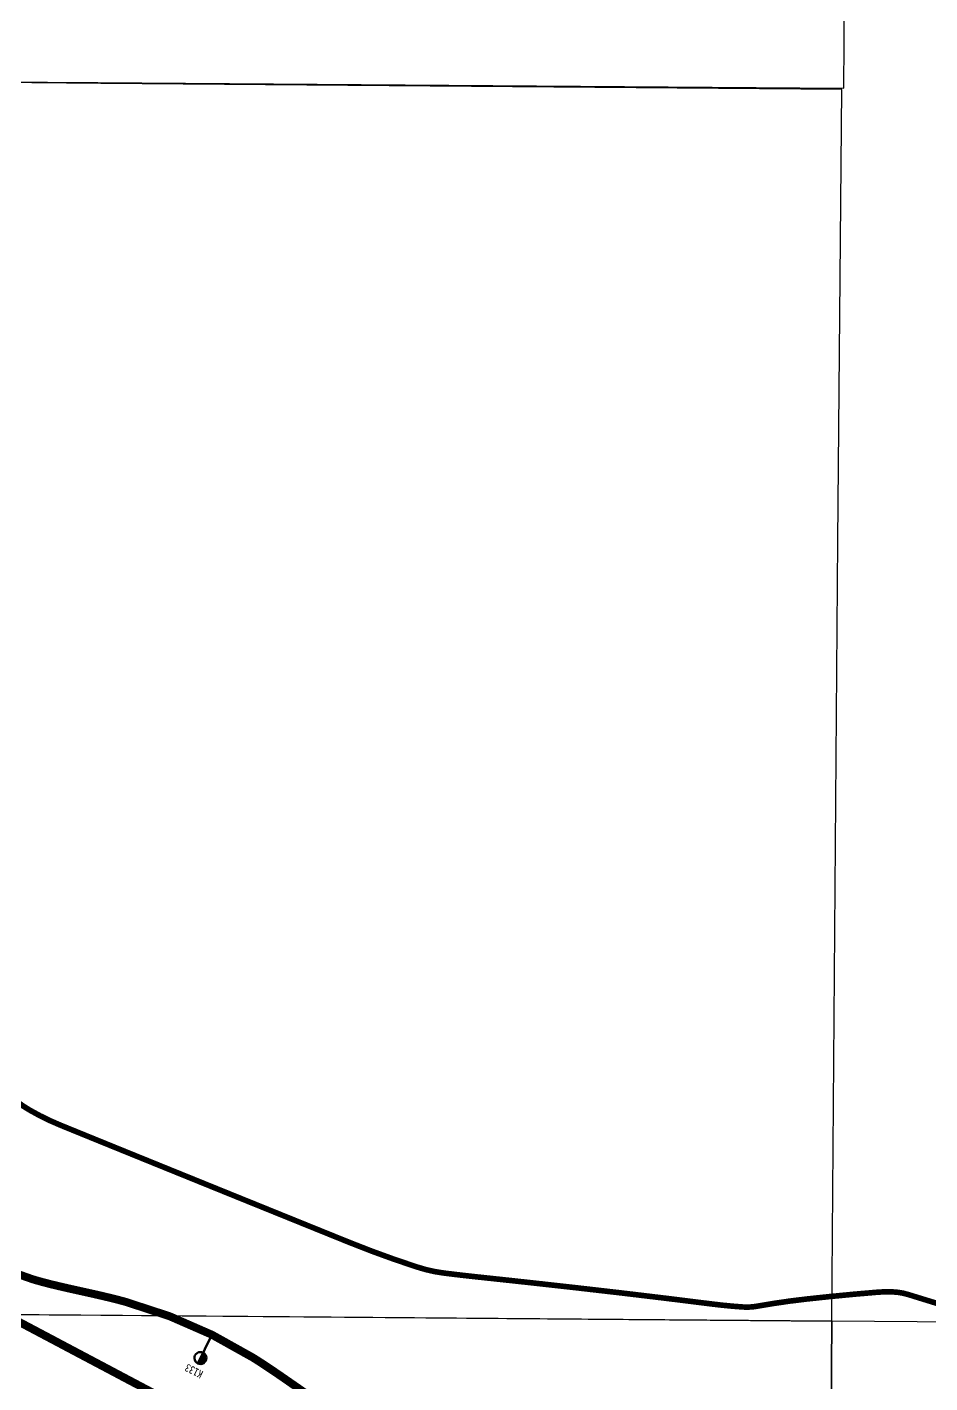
# Model space of a CAD drawing. Header units: millimetres. Extents: x 35376015 to 35425557, y 2978369 to 3016004.
# Drawn here: x 35397725 to 35401108, y 2987845 to 2992927 of the extents above; entities that cross this region are included whole.
import ezdxf
from ezdxf.enums import TextEntityAlignment as Align

# ---------------------------------------------------------------- set-up
doc = ezdxf.new("R2010")
doc.units = ezdxf.units.MM
doc.header["$XCLIPFRAME"] = 0
doc.linetypes.add('ACAD_ISO03W100', pattern=[30, 12, -18])
doc.layers.add('station', color=1, linetype='Continuous', lineweight=60)
doc.layers.add('zhix', color=5, linetype='Continuous', lineweight=30)
doc.styles.add('GTF_XW', font='SIMHEI.TTF', dxfattribs={"width": 0.85})
picture_1 = doc.add_image_def('image11.tif', size_in_pixel=(5984, 4927))
picture_2 = doc.add_image_def('image14.tif', size_in_pixel=(17363, 14226))
picture_3 = doc.add_image_def('image15.tif', size_in_pixel=(23931, 18862))
picture_4 = doc.add_image_def('image23.tif', size_in_pixel=(23438, 19012))

# ---------------------------------------------------------------- blocks, each defined once
blk = doc.blocks.new('公里标')
at = {"layer": 'station'}
h = blk.add_hatch(color=256, dxfattribs=at)
edge = h.paths.add_edge_path()
edge.add_arc((-5.168849154029917e-16, 13), 3, 89.99999999999999, 270)
edge.add_line((1.148068456708479e-16, 10), (1.836909530733566e-16, 16))
blk.add_line((0, 16), (0, 0), dxfattribs=at)
blk.add_lwpolyline([(1.836909530733566e-16, 16, 1), (1.148068456708479e-16, 10)], format="xyb", close=True, dxfattribs=at)
blk.add_lwpolyline([(1.836909530733566e-16, 16, -1), (1.148068456708479e-16, 10, -15.34090689394177)], format="xyb", dxfattribs=at)

msp = doc.modelspace()

# ---------------------------------------------------------------- linework, layer by layer
at = {"color": 7, "linetype": 'ACAD_ISO03W100', "lineweight": 30, "ltscale": 2, "const_width": 20, "flags": 128}
msp.add_lwpolyline([(35418866.23188419, 2978378.983100739, 0.004080390774962373), (35418596.80560994, 2978693.138592005, 0.004791158972414836), (35418362.63645521, 2978956.577644102, 0.0003543143396224617), (35418239.15833521, 2979092.643811226, 0.003996350825637037), (35418228.10610276, 2979104.611842001, 0.06792216720668592), (35418130.92730086, 2979183.442931853, 0.05122509009407319), (35417981.35870609, 2979254.503733034, 0.009161870442463131), (35417860.07802561, 2979295.078857094, 0.01707140915295505), (35417793.92314001, 2979313.415354951, 0.003190866783669734), (35417664.47608376, 2979343.706254333, -0.002778571129377124), (35417515.79295195, 2979378.369149003, -0.005390348508511269), (35417279.62852211, 2979437.510805678, 0.004922091774080632), (35417021.05884513, 2979502.520708736, 0.03766326368203753), (35416897.71776866, 2979522.574886249, -0.03127973789751583), (35416748.97497919, 2979544.81619385, -0.05325594544248923), (35416561.68233379, 2979606.338739559, -0.06044425330420561), (35416412.98882862, 2979696.388619166, -0.007587952049075873), (35416234.34221566, 2979840.986118291, 0.006847103826226052), (35416036.60601101, 2980001.520319861, 0.0002694841232497695), (35415709.94511141, 2980259.097167061, -0.0002839571429885947), (35415399.92287777, 2980503.56870688, -0.004910757436677794), (35414938.60201403, 2980875.186126807, 0.01242290099839131), (35414754.0321868, 2981019.348725984, 0.02283920785058208), (35414739.99865586, 2981028.797451615, 0.00154275051017558), (35414525.78405131, 2981158.319618985, 0.01064144412683838), (35414147.83666477, 2981374.444351047, 0.0411038015925386), (35414044.57201701, 2981420.066358992, 0.06901478735395306), (35413989.47676188, 2981431.007699836, 0.03057829919438446), (35413863.18277305, 2981430.640230271, 0.03115158032553353), (35413746.06450457, 2981415.765441774, 0.02352594824960919), (35413594.12206817, 2981379.281346871, 0.09893002272265368), (35413417.57796877, 2981287.388981423, -0.09833410361813323), (35413240.0938972, 2981194.740938697, -0.04073514951179148), (35413083.48446786, 2981162.401515414, -0.05725052501045713), (35412969.52171671, 2981161.508758481, -0.03270727793196476), (35412844.62369458, 2981183.197089074, -0.06828361646879477), (35412787.89073737, 2981205.442285902, -0.006478438074403096), (35412708.22453558, 2981251.373256624, -0.006309920406218688), (35412627.66362084, 2981300.607127408, -0.007109575991234364), (35412453.01518252, 2981413.88843892, 0.01611211822854788), (35412375.04679694, 2981462.489320033, 0.006030743815692963), (35412355.65837151, 2981473.414027786, -0.001887386070859928), (35412293.42165814, 2981507.805937909, -0.03105938240227661), (35412115.76502267, 2981621.856179755, 0.05856159453818595), (35412018.12451634, 2981677.220603646, 0.07455818074380485), (35411972.8244367, 2981688.787045053, 0.02337222160871421), (35411824.64262813, 2981696.857779822, 0.03135944549089919), (35411658.60301311, 2981687.71255882, -0.0463726283427951), (35411546.05289105, 2981684.893440361, -0.01368638983780291), (35411441.82575372, 2981694.825702127, -0.01534786425170592), (35411349.54784179, 2981709.062222291, -0.00976499348540072), (35411222.87011665, 2981735.175858699, -0.00987603663534932), (35411098.72703619, 2981765.894819245, -0.01030393016335393), (35410982.8733958, 2981799.57735917, -0.003731720133359769), (35410665.74687479, 2981901.513048687, -0.01110241373182045), (35410325.743139, 2982022.041961506, -0.01959314859961788), (35410137.58445885, 2982102.050798432, -0.04625340091059676), (35410000.48362401, 2982183.059563553, 0.02780559995024925), (35409777.84486997, 2982325.928409726, 0.03888832751264433), (35409136.99918783, 2982625.428209243, -0.0418923695215447), (35408543.64225224, 2982907.082846744, -0.01207247956551466), (35408137.33008946, 2983156.791692346, 0.01632502749625514), (35407835.26338662, 2983338.913571144, 0.005319043244153008), (35407527.35871381, 2983506.834208597, -0.00927807294379759), (35407351.59706678, 2983604.501959291, -0.002426614319821954), (35407251.1358223, 2983663.445541859, -0.001071698242231496), (35407024.60485709, 2983798.497345647, -0.00568889787826118), (35406755.88853639, 2983963.663975924, -0.02367371918022087), (35406693.72242855, 2984007.098111172, -0.02877270487347326), (35406654.47151951, 2984041.157932368, 0.01370735609953618), (35406574.3225702, 2984115.053130686, 0.009110022828397695), (35406364.53488815, 2984291.464848995, 0.004020945570543051), (35405878.93236448, 2984678.506251221, 0.01189313492539639), (35405195.87875819, 2985188.240963161, 0.01831295251905008), (35404733.0118413, 2985491.957033847, 0.007203943023221069), (35404263.51830131, 2985766.830671012, 0.008684135356926779), (35403866.99192404, 2985982.369156811, 0.0001587498441745463), (35403714.40878296, 2986061.84539032, 4.587178485826644e-05), (35403186.24727278, 2986336.674999645, 0.001519740174840285), (35402876.07169668, 2986496.8431113, -0.002618506044703923), (35402696.25449477, 2986590.198001479, -0.1600914726806412), (35402640.28726461, 2986648.007429518, -0.04925000983831206), (35402551.83922194, 2986887.852608713, -0.09116253631834496), (35402531.92367198, 2987159.974699297, 0.1015866048264373), (35402508.96602634, 2987404.238161814, 0.0319386772966147), (35402455.35593578, 2987546.645641536, 0.06123810348110702), (35402414.01816278, 2987614.643949101, 0.06605584865704194), (35402315.73767542, 2987710.00590387, 0.06061078817768876), (35402186.11290542, 2987783.765933847, 0.01378746699138457), (35402000.74679083, 2987855.382846147, 0.005566294642696784), (35401535.15668325, 2988014.849530458, 0.005932663538232684), (35401024.88137181, 2988176.609511487, 0.06087504578406422), (35400973.30764547, 2988185.649434596, 0.03322404700854784), (35400911.09817819, 2988184.74703242, 0.007665120148548121), (35400642.95485242, 2988158.855956026, 0.01659302102936802), (35400459.28766552, 2988132.078869399, -0.0610929767666767), (35400408.78063299, 2988129.251563237, -0.01497639310374365), (35400290.68439594, 2988140.631473307, 0.003436963406389244), (35399777.47632167, 2988202.066746309, 0.001664530548268404), (35399411.45819705, 2988242.098665789, -0.004914357185530608), (35399287.57314523, 2988256.463572484, -0.04713084881569367), (35399187.23961471, 2988278.843070697, -0.01770856664424592), (35398930.63179399, 2988372.240155508, -0.0001110404689541234), (35398779.74128723, 2988433.331541061, -6.447504204309108e-05), (35398519.91097631, 2988538.635812269, -0.000203487876028982), (35398073.49237251, 2988719.839365959, -0.0004058527559001428), (35397849.77630614, 2988810.964554793, -0.03413791731482205), (35397734.2986614, 2988867.584489599, -0.04879728087617382), (35397661.06672374, 2988920.046153071, -0.02693835570744377), (35397646.38583106, 2988934.367845058, -0.001673464190031993), (35397423.7919879, 2989177.868919099, -0.0102108112385725), (35396545.84530416, 2990185.347605452, -0.1116166353948794), (35396489.34749098, 2990295.458984915, -0.002029740606815984), (35396470.06788492, 2990371.695851326, -0.0007239774681340016), (35396417.19380172, 2990585.726924416, -0.0003681586298127792), (35396317.11061049, 2990994.692199707, -0.001366020093266133), (35396290.51940337, 2991105.006279758, -0.05022184209249123), (35396256.8786247, 2991355.600648649, 0.03422871248738654), (35396219.33285746, 2991724.174588019, 0.006560775305257035), (35396183.25999376, 2991919.012953997, 0.005860422097011773), (35396137.47101858, 2992136.063291235, 0.0160237494521745), (35396087.78540307, 2992329.295446157, 0.01486266527026389), (35396021.46305817, 2992533.911816332, 0.04216228091036966), (35395954.41879557, 2992681.09054786, 0.02928583961997899), (35395828.83328392, 2992876.903979748, 0.03650288849989528), (35395689.25010556, 2993042.018628746, 0.05227485104687379), (35395572.79860182, 2993138.437561324, 0.02457356259542775), (35395433.61225474, 2993221.487463623, 0.0190917625035663), (35395245.86699849, 2993312.331553086, 0.02472666418132078), (35395060.67687519, 2993382.680593451, -0.02897449996101216), (35394903.11618672, 2993444.069542141, -0.03012366549850303), (35394739.8555951, 2993531.085587956, -0.05900700592198186), (35394665.50733503, 2993589.721984126, -0.01937551479199968), (35394594.53145057, 2993666.46489346, -0.006220107485981355), (35394386.03357295, 2993916.432062416, -0.00942149375005899), (35394243.89217977, 2994098.108626685, 0.01554485863886105), (35394156.38734774, 2994207.173489908, 0.08910572760940731), (35394087.38365244, 2994263.64074625, -0.1004647692034294), (35394027.19660565, 2994315.198631322, -0.04165475797633886), (35394006.99482623, 2994346.103977203, -0.006432157019347623), (35393896.16871364, 2994557.521947512, -0.05468090282659389), (35393773.94412017, 2994881.545868368, 0.1095158418251615), (35393694.99193283, 2995037.122388418, 0.07414350815211893), (35393642.02337725, 2995085.004272066, 0.03813218355890909), (35393521.39525372, 2995152.598993551, 0.0660688813248895), (35393359.15462497, 2995203.245977953, -0.108378071399393), (35393262.48302794, 2995242.594382726, -0.005030484230899208), (35393059.41977329, 2995385.284506752, 0.00304471450735417), (35392724.86250562, 2995622.364218935, 8.323227474345746e-05), (35392471.91919708, 2995799.242706299, 5.910429022702119e-05), (35392115.64655432, 2996048.226455086, 0.004384392981033206), (35391640.43652415, 2996374.08334244, 0.07810158596869592), (35391610.94380106, 2996387.839039743, 0.03774638808181176), (35391594.44061676, 2996391.271645147, 0.002428508986153945), (35391334.84591083, 2996423.82740825, 0.01050584268060696), (35390977.10419895, 2996459.320516342, -0.03685818561222406), (35390875.68320636, 2996474.810961432, -0.03660545095288807), (35390856.57470265, 2996480.688934952, -0.001585997268556518), (35390427.74923594, 2996649.374253763, -0.004242495518320086), (35389970.4767859, 2996835.433483303, -0.02661529251739993), (35389899.50582185, 2996869.55319541, -0.1287355596174808), (35389844.84518532, 2996921.237190455, -0.01413412917559478), (35389504.59772293, 2997503.210343775, -0.01942987886166506), (35389279.00410023, 2997956.340540905, 0.03868556904971648), (35389156.89202316, 2998179.648226276, 0.04049051767193246), (35389062.6011215, 2998301.47283411, 0.03603315070552847), (35388937.06685463, 2998420.583237194, 0.04056137848409505), (35388843.0328739, 2998485.751611628, 0.04928322479735752), (35388757.23839863, 2998524.732563318, 0.1139104428080228), (35388618.70137551, 2998538.791870058, -0.06833527591589844), (35388388.49962287, 2998541.267358339, -0.03560257797487776), (35388043.81676067, 2998617.761447789, -0.1412058638909301), (35387967.47885749, 2998666.704417067, -0.001922897196346353), (35387871.20136166, 2998777.304765701, -0.0005212495250661979), (35387518.03215242, 2999187.040976776, -3.820747170427055e-05), (35386834.2611084, 2999982.128623962, -0.0005240444546960586), (35386784.47335797, 3000040.153582538, -0.01013372622548928), (35386729.86367641, 3000106.6136219, 0.008508650053336597), (35386665.08357192, 3000185.975489432, 0.04751209957476349), (35386585.52732873, 3000263.777093515, -0.0244499175125609), (35386424.39991407, 3000407.447121023, -0.01972914344504811), (35386303.48790614, 3000536.131680161, -0.05343726001583392), (35386266.15410431, 3000589.771596022, -0.06379016559246807), (35386232.65545589, 3000675.159447551, -0.02307394457954464), (35386182.37684919, 3000922.792788087, -0.0003559972478558841), (35386171.49704075, 3000993.131212234, -0.0009486908729570852), (35386167.48326416, 3001019.536369913, -0.00875733124701244), (35386151.00965655, 3001144.14468284, 0.006075338318269813), (35386128.22833512, 3001323.879681033, 0.03837281641918912), (35386094.22497837, 3001479.638403237, 0.04603552504727002), (35386044.45108, 3001602.947644469, 0.05576689178486739), (35385965.93270627, 3001720.962426662, 0.02763124445465823), (35385770.60267173, 3001929.068326494, 0.006079688825332164), (35385451.15576828, 3002226.453708768, 0.01058472784756997), (35385262.06677603, 3002391.070314652, 0.005944150408945205), (35385135.17713752, 3002494.367642618, -0.006059959808868021), (35385010.73522051, 3002595.720260346, -0.01677690225771941), (35384908.36891162, 3002687.175809503, -0.01358951460033359), (35384789.08969229, 3002807.532111771, -0.06617773032623463), (35384707.42105626, 3002921.551156953, -0.04001137906194334), (35384615.33441788, 3003133.760471264, -0.04044364605316388), (35384572.40694543, 3003302.867308736, -0.0406575257651677), (35384557.41592313, 3003475.774179397, -0.08063089889592918), (35384601.0597543, 3003753.812132496, 0.06216967379808195), (35384670.68594315, 3004111.152673019, 0.02066596456410588), (35384677.79012257, 3004374.901937127, 0.05322551751516189), (35384665.42064452, 3004476.844123946, 0.1115143330117879), (35384601.48003465, 3004609.478815769, -0.07874496948507287), (35384499.56310822, 3004789.918181886, -0.02766388353325597), (35384443.97387214, 3004968.56219396, -0.04075489551960429), (35384423.10863033, 3005093.947986276, -0.1518954339877997), (35384467.72060407, 3005295.286748546, 0.1640709144665316), (35384504.7209689, 3005483.317366774, 4.560630924934931e-05), (35384471.68670654, 3005733.967102051, 4.25666072596549e-05), (35384436.24606661, 3006002.509631592, 5.504028418586637e-06), (35384400.01130314, 3006276.866083867, -3.300140696863585e-06), (35384344.0630514, 3006700.475910038, -0.004653984716856598), (35384328.95051533, 3006823.733524799, -0.001802435216272773), (35384294.04250459, 3007142.462776911)], format="xyb", dxfattribs=at)
at = {"color": 7, "lineweight": 30, "const_width": 1}
for points in [[(35401532.02194303, 2988005.353562699, 0.005932663538298437), (35401021.97283591, 2988167.041835756, 0.06087504577603053), (35400972.78869057, 2988175.662909385, 0.03322404701200476), (35400911.90658018, 2988174.779761669, 0.007665120148382691), (35400644.06842194, 2988148.918151292, 0.01659302102962292), (35400461.05783185, 2988122.236790799, -0.06109297676269541), (35400408.11997278, 2988119.273410697, -0.01497639310304669), (35400289.42757577, 2988130.710767533, 0.003436963406379808), (35399776.35600384, 2988192.129700069, 0.00166453054828677), (35399410.40406557, 2988232.154380655, -0.004914357185702461), (35399286.32375249, 2988246.541928578, -0.04713084881302179), (35399184.15428271, 2988269.330934951, -0.01770856664431019), (35398926.88104585, 2988362.970210074, -0.0001110404689563046), (35398775.9864221, 2988424.063262481, -6.447504204208804e-05), (35398516.15372093, 2988529.36850241, -0.0002034878760288534), (35398069.72757524, 2988710.575117393, -0.0004058527558971139), (35397845.99647421, 2988801.70643022, -0.03413791731597051), (35397729.29418652, 2988858.926820673, -0.04879728087334079), (35397654.47926987, 2988912.522493627, -0.02693835571229078)], [(35401538.29142348, 2988024.345498219, 0.005932663538166801), (35401027.78990772, 2988186.177187219, 0.06087504579098381), (35400973.82660037, 2988195.635959808, 0.03322404700522201), (35400910.28977621, 2988194.714303171, 0.007665120148714039), (35400641.84128291, 2988168.793760761, 0.01659302102911498), (35400457.51749919, 2988141.920947998, -0.06109297677105221), (35400409.44129319, 2988139.229715775, -0.01497639310445179), (35400291.94121611, 2988150.552179081, 0.00343696340639865), (35399778.59663949, 2988212.003792549, 0.00166453054825007), (35399412.51232853, 2988252.042950924, -0.00491435718535861), (35399288.82253797, 2988266.385216389, -0.04713084881831193), (35399190.32494671, 2988288.355206441, -0.01770856664417611), (35398934.38254213, 2988381.510100942, -0.0001110404689519413), (35398783.49615236, 2988442.599819642, -6.447504204405401e-05), (35398523.66823168, 2988547.903122128, -0.0002034878760291838), (35398077.25716978, 2988729.103614525, -0.0004058527559034727), (35397853.55613806, 2988820.222679367, -0.03413791731366655), (35397739.30313627, 2988876.242158525, -0.04879728087916269), (35397667.65417761, 2988927.569812517, -0.02693835570250311)]]:
    msp.add_lwpolyline(points, format="xyb", dxfattribs=at)
at = {"layer": 'zhix', "color": 1, "const_width": 30, "flags": 128}
msp.add_lwpolyline([(35400553.60791741, 2986566.27043883), (35398718.63932834, 2987840.562715334), (35398717.81795987, 2987841.133113299), (35398716.99658964, 2987841.703508728), (35398716.17521589, 2987842.273899086), (35398715.35383686, 2987842.84428184), (35398714.53245079, 2987843.414654453), (35398713.7110559, 2987843.98501439), (35398712.88965047, 2987844.555359116), (35398712.06823271, 2987845.125686096), (35398711.24680087, 2987845.695992793), (35398710.42535318, 2987846.266276673), (35398709.60388789, 2987846.836535199), (35398708.78240325, 2987847.406765835), (35398707.96089749, 2987847.976966046), (35398707.13936885, 2987848.547133295), (35398706.31781557, 2987849.117265045), (35398705.4962359, 2987849.687358759), (35398704.67462808, 2987850.257411901), (35398703.85299035, 2987850.827421933), (35398703.03132094, 2987851.397386318), (35398702.20961813, 2987851.967302517), (35398701.38788013, 2987852.537167993), (35398700.56610519, 2987853.106980207), (35398699.74429157, 2987853.67673662), (35398698.9224375, 2987854.246434693), (35398698.10054124, 2987854.816071886), (35398697.27860103, 2987855.38564566), (35398696.45661511, 2987855.955153473), (35398695.63458174, 2987856.524592786), (35398694.81249916, 2987857.093961057), (35398693.99036562, 2987857.663255744), (35398693.16817936, 2987858.232474305), (35398692.34593865, 2987858.801614197), (35398691.52364174, 2987859.370672878), (35398690.70128687, 2987859.939647803), (35398689.87887229, 2987860.508536429), (35398689.05639627, 2987861.07733621), (35398688.23385706, 2987861.646044601), (35398687.4112529, 2987862.214659057), (35398686.58858206, 2987862.783177031), (35398685.7658428, 2987863.351595975), (35398684.94303335, 2987863.919913342), (35398684.12015201, 2987864.488126584), (35398683.29719701, 2987865.056233151), (35398682.47416662, 2987865.624230493), (35398681.65105911, 2987866.192116061), (35398680.82787273, 2987866.759887303), (35398680.00460575, 2987867.327541667), (35398679.18125643, 2987867.895076601), (35398678.35782304, 2987868.46248955), (35398677.53430386, 2987869.029777961), (35398676.71069713, 2987869.59693928), (35398675.88700113, 2987870.163970949), (35398675.06321416, 2987870.730870413), (35398674.23933445, 2987871.297635115), (35398673.41536029, 2987871.864262494), (35398672.59128997, 2987872.430749994), (35398671.76712173, 2987872.997095053), (35398670.94285388, 2987873.563295111), (35398670.11848469, 2987874.129347606), (35398669.29401243, 2987874.695249974), (35398668.46943538, 2987875.260999653), (35398667.64475184, 2987875.826594078), (35398666.81996008, 2987876.392030682), (35398665.99505839, 2987876.957306899), (35398665.17004507, 2987877.522420162), (35398664.34491839, 2987878.087367901), (35398663.51967663, 2987878.652147547), (35398662.69431811, 2987879.21675653), (35398661.8688411, 2987879.781192276), (35398661.04324391, 2987880.345452214), (35398660.21752483, 2987880.909533768), (35398659.39168216, 2987881.473434364), (35398658.5657142, 2987882.037151426), (35398657.73961926, 2987882.600682375), (35398656.91339562, 2987883.164024635), (35398656.0870416, 2987883.727175623), (35398655.26055551, 2987884.29013276), (35398654.43393566, 2987884.852893463), (35398653.60718034, 2987885.415455148), (35398652.78028789, 2987885.977815232), (35398651.95325661, 2987886.539971127), (35398651.1260848, 2987887.101920246), (35398650.29877082, 2987887.663660002), (35398649.47131295, 2987888.225187804), (35398648.64370953, 2987888.786501061), (35398647.81595888, 2987889.34759718), (35398646.98805933, 2987889.908473568), (35398646.1600092, 2987890.469127629), (35398645.33180682, 2987891.029556768), (35398644.50345053, 2987891.589758384), (35398643.67493866, 2987892.14972988), (35398642.84626955, 2987892.709468655), (35398642.01744153, 2987893.268972106), (35398641.18845296, 2987893.82823763), (35398640.35930215, 2987894.38726262), (35398639.52998747, 2987894.946044473), (35398638.70050727, 2987895.504580577), (35398637.87085988, 2987896.062868324), (35398637.04104367, 2987896.620905103), (35398636.21105698, 2987897.178688301), (35398635.38089819, 2987897.736215303), (35398634.55056562, 2987898.293483494), (35398633.72005768, 2987898.850490257), (35398632.8893727, 2987899.407232972), (35398632.05850904, 2987899.963709019), (35398631.2274651, 2987900.519915774), (35398630.39623924, 2987901.075850616), (35398629.56482981, 2987901.631510917), (35398628.73323522, 2987902.186894051), (35398627.90145384, 2987902.741997389), (35398627.06948404, 2987903.296818299), (35398626.23732421, 2987903.85135415), (35398625.40497274, 2987904.405602308), (35398624.57242802, 2987904.959560137), (35398623.73968844, 2987905.513224999), (35398622.90675239, 2987906.066594255), (35398622.07361828, 2987906.619665263), (35398621.2402845, 2987907.172435382), (35398620.40674946, 2987907.724901966), (35398619.57301156, 2987908.277062369), (35398618.73906922, 2987908.828913942), (35398617.90492085, 2987909.380454034), (35398617.07056485, 2987909.931679995), (35398616.23599965, 2987910.48258917), (35398615.40122368, 2987911.033178903), (35398614.56623534, 2987911.583446535), (35398613.73103307, 2987912.13338941), (35398612.89561531, 2987912.683004862), (35398612.05998048, 2987913.232290231), (35398611.22412702, 2987913.781242849), (35398610.38805337, 2987914.32986005), (35398609.55175796, 2987914.878139164), (35398608.71523926, 2987915.426077519), (35398607.8784957, 2987915.973672442), (35398607.04152574, 2987916.520921258), (35398606.20432782, 2987917.067821288), (35398605.36690042, 2987917.614369855), (35398604.52924199, 2987918.160564275), (35398603.691351, 2987918.706401865), (35398602.85322592, 2987919.251879938), (35398602.01486522, 2987919.796995808), (35398601.17626736, 2987920.341746782), (35398600.33743084, 2987920.886130172), (35398599.49835414, 2987921.430143282), (35398598.65903573, 2987921.973783415), (35398597.81947411, 2987922.517047873), (35398596.97966777, 2987923.059933954), (35398596.13961521, 2987923.602438956), (35398595.29931493, 2987924.144560175), (35398594.45876542, 2987924.686294901), (35398593.61796521, 2987925.227640425), (35398592.77691279, 2987925.768594037), (35398591.93560667, 2987926.309153021), (35398591.0940454, 2987926.849314661), (35398590.25222748, 2987927.389076239), (35398589.41015143, 2987927.928435034), (35398588.56781579, 2987928.467388322), (35398587.72521908, 2987929.005933378), (35398586.88235985, 2987929.544067474), (35398586.03923664, 2987930.08178788), (35398585.195848, 2987930.619091862), (35398584.35219247, 2987931.155976687), (35398583.50826859, 2987931.692439617), (35398582.66407494, 2987932.228477913), (35398581.81961007, 2987932.764088832), (35398580.97487254, 2987933.29926963), (35398580.12986092, 2987933.83401756), (35398579.28457379, 2987934.368329873), (35398578.43900973, 2987934.902203816), (35398577.5931673, 2987935.435636637), (35398576.74704511, 2987935.968625579), (35398575.90064174, 2987936.501167881), (35398575.05395577, 2987937.033260783), (35398574.20698582, 2987937.56490152), (35398573.35973047, 2987938.096087327), (35398572.51218835, 2987938.626815434), (35398571.66435806, 2987939.157083069), (35398570.8162382, 2987939.686887458), (35398569.96782742, 2987940.216225825), (35398569.54272882, 2987940.481207658, 0.0725524637213239), (35398093.46987356, 2988148.766768328), (35398092.98675325, 2988148.899138832), (35398092.02219003, 2988149.162990631), (35398091.057482, 2988149.426312475), (35398090.09263027, 2988149.689107264), (35398089.12763591, 2988149.951377898), (35398088.16250005, 2988150.213127277), (35398087.19722375, 2988150.474358305), (35398086.23180811, 2988150.735073886), (35398085.2662542, 2988150.995276925), (35398084.30056309, 2988151.254970331), (35398083.33473586, 2988151.514157011), (35398082.36877357, 2988151.772839875), (35398081.40267728, 2988152.031021836), (35398080.43644803, 2988152.288705805), (35398079.47008689, 2988152.545894697), (35398078.5035949, 2988152.802591427), (35398077.5369731, 2988153.058798912), (35398076.57022253, 2988153.314520072), (35398075.60334422, 2988153.569757823), (35398074.6363392, 2988153.824515088), (35398073.66920848, 2988154.078794789), (35398072.70195311, 2988154.332599849), (35398071.73457406, 2988154.585933192), (35398070.76707239, 2988154.838797745), (35398069.79944907, 2988155.091196435), (35398068.83170512, 2988155.343132189), (35398067.86384153, 2988155.594607939), (35398066.89585929, 2988155.845626613), (35398065.92775941, 2988156.096191144), (35398064.95954284, 2988156.346304466), (35398063.99121059, 2988156.595969514), (35398063.02276363, 2988156.845189221), (35398062.05420293, 2988157.093966525), (35398061.08552945, 2988157.342304364), (35398060.11674418, 2988157.590205677), (35398059.14784805, 2988157.837673404), (35398058.17884202, 2988158.084710486), (35398057.20972706, 2988158.331319866), (35398056.24050412, 2988158.577504489), (35398055.27117414, 2988158.823267294), (35398054.30173805, 2988159.06861123), (35398053.33219678, 2988159.313539243), (35398052.36255129, 2988159.558054282), (35398051.3928025, 2988159.802159294), (35398050.42295132, 2988160.04585723), (35398049.45299868, 2988160.28915104), (35398048.48294552, 2988160.532043676), (35398047.51279272, 2988160.774538091), (35398046.54254121, 2988161.016637238), (35398045.5721919, 2988161.258344073), (35398044.60174569, 2988161.49966155), (35398043.63120347, 2988161.740592627), (35398042.66056613, 2988161.981140262), (35398041.68983459, 2988162.221307411), (35398040.71900972, 2988162.461097036), (35398039.74809242, 2988162.700512097), (35398038.77708355, 2988162.939555554), (35398037.80598401, 2988163.17823037), (35398036.83479466, 2988163.416539509), (35398035.86351639, 2988163.654485934), (35398034.89215005, 2988163.89207261), (35398033.92069652, 2988164.129302502), (35398032.94915666, 2988164.366178578), (35398031.97753131, 2988164.602703805), (35398031.00582135, 2988164.83888115), (35398030.03402762, 2988165.074713585), (35398029.06215097, 2988165.310204076), (35398028.09019225, 2988165.545355597), (35398027.11815231, 2988165.780171117), (35398026.14603197, 2988166.014653611), (35398025.17383208, 2988166.24880605), (35398024.20155347, 2988166.482631408), (35398023.22919697, 2988166.716132661), (35398022.25676341, 2988166.949312783), (35398021.28425362, 2988167.182174751), (35398020.31166842, 2988167.414721541), (35398019.33900861, 2988167.646956132), (35398018.36627504, 2988167.878881501), (35398017.3934685, 2988168.110500628), (35398016.4205898, 2988168.341816492), (35398015.44763975, 2988168.572832074), (35398014.47461917, 2988168.803550355), (35398013.50152883, 2988169.033974317), (35398012.52836956, 2988169.264106942), (35398011.55514214, 2988169.493951213), (35398010.58184738, 2988169.723510115), (35398009.60848606, 2988169.952786631), (35398008.63505895, 2988170.181783747), (35398007.66156687, 2988170.41050445), (35398006.68801059, 2988170.638951723), (35398005.71439089, 2988170.867128556), (35398004.74070854, 2988171.095037935), (35398003.76696433, 2988171.322682849), (35398002.79315903, 2988171.550066286), (35398001.81929341, 2988171.777191236), (35398000.84536823, 2988172.004060688), (35397999.87138427, 2988172.230677635), (35397998.89734229, 2988172.457045065), (35397997.92324305, 2988172.683165972), (35397996.94908731, 2988172.909043347), (35397995.97487583, 2988173.134680182), (35397995.00060935, 2988173.360079471), (35397994.02628865, 2988173.585244209), (35397993.05191446, 2988173.810177388), (35397992.07748754, 2988174.034882004), (35397991.10300862, 2988174.259361053), (35397990.12847847, 2988174.48361753), (35397989.1538978, 2988174.707654431), (35397988.17926738, 2988174.931474752), (35397987.20458794, 2988175.155081492), (35397986.2298602, 2988175.378477648), (35397985.25508492, 2988175.601666219), (35397984.28026281, 2988175.824650201), (35397983.30539462, 2988176.047432595), (35397982.33048105, 2988176.270016401), (35397981.35552286, 2988176.492404617), (35397980.38052076, 2988176.714600245), (35397979.40547547, 2988176.936606285), (35397978.43038772, 2988177.158425738), (35397977.45525822, 2988177.380061605), (35397976.48008769, 2988177.60151689), (35397975.50487686, 2988177.822794594), (35397974.52962643, 2988178.043897719), (35397973.55433711, 2988178.264829269), (35397972.57900963, 2988178.485592247), (35397971.60364468, 2988178.706189658), (35397970.62824298, 2988178.926624503), (35397969.65280523, 2988179.146899791), (35397968.67733214, 2988179.367018523), (35397967.70182442, 2988179.586983705), (35397966.72628277, 2988179.806798344), (35397965.75070788, 2988180.026465445), (35397964.77510046, 2988180.245988014), (35397963.7994612, 2988180.465369057), (35397962.82379081, 2988180.684611581), (35397961.84808998, 2988180.903718594), (35397960.8723594, 2988181.122693102), (35397959.89659977, 2988181.341538113), (35397958.92081177, 2988181.560256634), (35397957.94499611, 2988181.778851675), (35397956.96915346, 2988181.997326242), (35397955.99328454, 2988182.215683346), (35397955.01739001, 2988182.433925995), (35397954.04147055, 2988182.652057197), (35397953.06552687, 2988182.870079962), (35397952.08955964, 2988183.0879973), (35397951.11356954, 2988183.305812221), (35397950.13755728, 2988183.523527734), (35397949.1615235, 2988183.74114685), (35397948.18546892, 2988183.958672579), (35397947.20939419, 2988184.176107931), (35397946.23330001, 2988184.393455918), (35397945.25718705, 2988184.61071955), (35397944.28105598, 2988184.827901839), (35397943.30490749, 2988185.045005796), (35397942.32874226, 2988185.262034432), (35397941.35256095, 2988185.478990758), (35397940.37636424, 2988185.695877788), (35397939.4001528, 2988185.912698532), (35397938.42392732, 2988186.129456002), (35397937.44768845, 2988186.346153211), (35397936.47143688, 2988186.562793171), (35397935.49517328, 2988186.779378895), (35397934.51889831, 2988186.995913395), (35397933.54261266, 2988187.212399683), (35397932.56631698, 2988187.428840773), (35397931.59001195, 2988187.645239677), (35397930.61369824, 2988187.861599409), (35397929.6373765, 2988188.077922979), (35397928.66104744, 2988188.294213403), (35397927.68471169, 2988188.510473694), (35397926.70836994, 2988188.726706864), (35397925.73202285, 2988188.942915927), (35397924.75567109, 2988189.159103896), (35397923.77931532, 2988189.375273784), (35397922.80295622, 2988189.591428605), (35397921.82659446, 2988189.807571372), (35397920.85023068, 2988190.023705099), (35397919.87386557, 2988190.239832798), (35397918.89749981, 2988190.455957485), (35397917.92113409, 2988190.672082422), (35397916.94476938, 2988190.88821188), (35397915.96840666, 2988191.104350378), (35397914.99204695, 2988191.320502437), (35397914.01569124, 2988191.536672576), (35397913.03934053, 2988191.752865316), (35397912.06299584, 2988191.969085176), (35397911.08665815, 2988192.185336678), (35397910.11032847, 2988192.40162434), (35397909.13400779, 2988192.617952683), (35397908.15769714, 2988192.834326224), (35397907.18139751, 2988193.050749486), (35397906.2051099, 2988193.267226986), (35397905.22883532, 2988193.483763243), (35397904.25257479, 2988193.700362777), (35397903.27632929, 2988193.917030106), (35397902.30009985, 2988194.13376975), (35397901.32388747, 2988194.350586225), (35397900.34769315, 2988194.567484051), (35397899.37151793, 2988194.784467745), (35397898.39536279, 2988195.001541824), (35397897.41922877, 2988195.218710807), (35397896.44311687, 2988195.435979209), (35397895.46702811, 2988195.653351548), (35397894.4909635, 2988195.87083234), (35397893.51492409, 2988196.088426101), (35397892.53891086, 2988196.306137346), (35397891.56292486, 2988196.523970592), (35397890.58696711, 2988196.741930352), (35397889.61103862, 2988196.960021142), (35397888.63514044, 2988197.178247475), (35397887.65927359, 2988197.396613866), (35397886.68343909, 2988197.615124826), (35397885.707638, 2988197.83378487), (35397884.73187133, 2988198.05259851), (35397883.75614013, 2988198.271570258), (35397882.78044544, 2988198.490704624), (35397881.8047883, 2988198.710006119), (35397880.82916976, 2988198.929479254), (35397879.85359085, 2988199.14912854), (35397878.87805265, 2988199.368958485), (35397877.90255619, 2988199.588973596), (35397876.92710252, 2988199.809178384), (35397875.95169272, 2988200.029577355), (35397874.97632783, 2988200.250175016), (35397874.00100892, 2988200.470975873), (35397873.02573705, 2988200.691984431), (35397872.0505133, 2988200.913205198), (35397871.07533874, 2988201.134642674), (35397870.10021442, 2988201.356301364), (35397869.12514144, 2988201.578185773), (35397868.15012088, 2988201.8003004), (35397867.17515383, 2988202.022649748), (35397866.20024136, 2988202.245238318), (35397865.22538457, 2988202.468070609), (35397864.25058454, 2988202.691151119), (35397863.27584239, 2988202.914484349), (35397862.30115922, 2988203.138074793), (35397861.3265361, 2988203.361926951), (35397860.35197417, 2988203.586045316), (35397859.37747454, 2988203.810434385), (35397858.40303831, 2988204.03509865), (35397857.42866661, 2988204.260042606), (35397856.45436057, 2988204.485270744), (35397855.48012129, 2988204.710787554), (35397854.50594993, 2988204.936597529), (35397853.53184761, 2988205.162705156), (35397852.55781547, 2988205.389114925), (35397851.58385465, 2988205.615831323), (35397850.60996631, 2988205.842858834), (35397849.6361516, 2988206.070201946), (35397848.66241166, 2988206.297865143), (35397847.68874767, 2988206.525852906), (35397846.71516078, 2988206.754169719), (35397845.74165218, 2988206.982820062), (35397844.76822302, 2988207.211808415), (35397843.79487449, 2988207.441139256), (35397842.82160778, 2988207.670817064), (35397841.84842406, 2988207.900846314), (35397840.87532455, 2988208.131231482), (35397839.90231043, 2988208.361977041), (35397838.92938291, 2988208.593087464), (35397837.9565432, 2988208.824567223), (35397836.98379251, 2988209.056420786), (35397836.01113205, 2988209.288652625), (35397835.03856306, 2988209.521267205), (35397834.06608676, 2988209.754268993), (35397833.09370439, 2988209.987662455), (35397832.12141718, 2988210.221452052), (35397831.14922639, 2988210.455642248), (35397830.17713325, 2988210.690237503), (35397829.20513905, 2988210.925242276), (35397828.23324503, 2988211.160661026), (35397827.26145245, 2988211.396498208), (35397826.2897626, 2988211.632758278), (35397825.31817675, 2988211.869445688), (35397824.3466962, 2988212.106564891), (35397823.37532224, 2988212.344120336), (35397822.40405614, 2988212.582116473), (35397821.43289923, 2988212.820557748), (35397820.46185282, 2988213.059448608), (35397819.49091821, 2988213.298793495), (35397818.52009674, 2988213.538596853), (35397817.54938973, 2988213.778863121), (35397816.57879852, 2988214.019596739), (35397815.60832444, 2988214.260802143), (35397814.63796885, 2988214.50248377), (35397813.6677331, 2988214.744646052), (35397812.69761855, 2988214.987293422), (35397811.72762658, 2988215.230430309), (35397810.75775855, 2988215.474061142), (35397809.78801584, 2988215.718190348), (35397808.81839986, 2988215.962822349), (35397807.84891198, 2988216.20796157), (35397806.87955362, 2988216.453612431), (35397805.91032618, 2988216.699779351), (35397804.94123109, 2988216.946466746), (35397803.97226976, 2988217.193679031), (35397803.00344362, 2988217.44142062), (35397802.03475413, 2988217.689695925), (35397801.06620271, 2988217.938509351), (35397800.09779082, 2988218.187865304), (35397799.12951992, 2988218.437768192), (35397798.1613915, 2988218.688222415), (35397797.19340701, 2988218.939232375), (35397796.22556794, 2988219.190802468), (35397795.25787579, 2988219.442937091), (35397794.29033205, 2988219.695640638), (35397793.32293823, 2988219.9489175), (35397792.35569584, 2988220.202772065), (35397791.38860641, 2988220.457208721), (35397790.42167148, 2988220.712231852), (35397789.45489258, 2988220.96784584), (35397788.48827124, 2988221.224055064), (35397787.52180904, 2988221.480863902), (35397786.55550753, 2988221.738276729), (35397785.58936829, 2988221.996297917), (35397784.62339289, 2988222.254931836), (35397783.65758293, 2988222.514182853), (35397782.69194001, 2988222.774055332), (35397781.72646572, 2988223.034553636), (35397780.76116169, 2988223.295682126), (35397779.79602953, 2988223.557445156), (35397778.83107089, 2988223.819847082), (35397777.86628739, 2988224.082892256), (35397776.90168069, 2988224.346585026), (35397775.93725244, 2988224.610929738), (35397774.97300433, 2988224.875930736), (35397774.00893801, 2988225.14159236), (35397773.04505518, 2988225.407918948), (35397772.08135753, 2988225.674914834), (35397771.11784677, 2988225.942584352), (35397770.15452461, 2988226.210931829), (35397769.19139277, 2988226.479961591), (35397768.22845297, 2988226.749677963), (35397767.26570699, 2988227.020085263), (35397766.30315653, 2988227.291187809), (35397765.34080339, 2988227.562989916), (35397764.37864933, 2988227.835495892), (35397763.41669612, 2988228.108710047), (35397762.45494555, 2988228.382636685), (35397761.49339943, 2988228.657280107), (35397760.53205956, 2988228.932644612), (35397759.57092776, 2988229.208734493), (35397758.61000587, 2988229.485554043), (35397757.64929572, 2988229.76310755), (35397756.68879914, 2988230.041399297), (35397755.72851802, 2988230.320433568), (35397754.76845422, 2988230.60021464), (35397753.80860963, 2988230.880746786), (35397752.8489861, 2988231.162034279), (35397751.88958558, 2988231.444081386), (35397750.93040995, 2988231.726892369), (35397749.97146113, 2988232.010471491), (35397749.01274107, 2988232.294823008), (35397748.05425169, 2988232.579951171), (35397747.09599496, 2988232.865860231), (35397746.13797285, 2988233.152554433), (35397745.18018731, 2988233.440038018), (35397744.70049728, 2988233.584344173, -0.1857178971028444), (35397063.77552486, 2988761.703216095)], format="xyb", dxfattribs=at)
at = {"layer": 'zhix', "color": 5, "const_width": 30, "flags": 128}
msp.add_lwpolyline([(35400603.78077569, 2986531.724307896), (35397634.20618137, 2988105.482323664)], dxfattribs=at)

# ---------------------------------------------------------------- block references
at = {"layer": 'station', "color": 1, "xscale": 7.499999998553812, "yscale": 7.5, "zscale": 7.5, "rotation": 153.6210040946313}
msp.add_blockref('公里标', (35398417.32971851, 2988025.390062217), dxfattribs=at)

# ---------------------------------------------------------------- texts
at = {"layer": 'station', "color": 1, "style": 'GTF_XW', "width": 0.85}
msp.add_text('K133', height=30, rotation=153.6210041012854, dxfattribs=at).set_placement((35398356.39621592, 2987902.527246329), align=Align.CENTER)

# ---------------------------------------------------------------- pictures from other files: only their frames are drawn
at = {"color": 251}
image = msp.add_image(picture_1, insert=(35394206.62798762, 2991991.42218127), size_in_units=(7554.107020355097, 6219.76692668609), rotation=-1.031880836702396, dxfattribs=at)
image.set_boundary_path([(251.5308057777584, 674.5966514884494), (266.8999596089125, 2539.690489440225), (285.9193262904882, 4322.111644313671), (2985.86741136387, 4295.761833925731), (5200.112731363624, 4272.531763716601), (5182.461470622569, 2447.260525585618), (5166.187791243196, 616.6706555872224), (2926.466423485428, 644.3455264037475), (1343.608166117221, 666.1369603215717), (251.4620693922043, 674.6757398289628), (251.5308057777584, 674.5966514884494)])
image = msp.add_image(picture_2, insert=(35394173.17340337, 2987354.406443864), size_in_units=(7329.982606507987, 6005.6633392952035), rotation=0.0018222861984850006, dxfattribs=at)
image.set_boundary_path([(953.4060307741165, 1457.914453821257), (918.7153824865818, 5591.378762125038), (860.2361007332802, 12394.68385652918), (9065.444205716252, 12463.7944041295), (15556.4334128648, 12516.23156659864), (15610.56393061578, 5589.983977159485), (15644.20184347034, 1579.089580569416), (9066.001902654767, 1524.298796577379), (953.5633593201637, 1457.821355941705), (953.4060307741165, 1457.914453821257)])
image = msp.add_image(picture_4, insert=(35394231.65149367, 2982967.718457496), size_in_units=(7441.565000000002, 6036.309999999998), dxfattribs=at)
image.set_boundary_path([(940.2449863553047, 3161.824035337195), (831.0241793692112, 17318.4226564467), (20400.06338523328, 17481.56010991894), (20500.38367053866, 2921.788342354819), (939.8285310417414, 2764.897014148533), (940.2449863553047, 3161.824035337195)])
image = msp.add_image(picture_3, insert=(35400392.1723628, 2982906.997429237), size_in_units=(7568.549355139642, 5965.399604556597), rotation=-0.0010632419979949997, dxfattribs=at)
image.set_boundary_path([(1099.679651677608, 2516.782930951566), (1022.509027853608, 12244.41416410357), (982.4888066649437, 17114.25722440146), (14568.57102094591, 17219.36062892154), (20609.2409029305, 17264.64057490788), (20646.73828263581, 12243.67716591433), (20717.61160354316, 2666.389716122299), (1099.539659425616, 2517.3111092709), (1099.539659425616, 2517.3111092709), (1099.679651677608, 2516.782930951566)])

doc.saveas('drawing.dxf')
